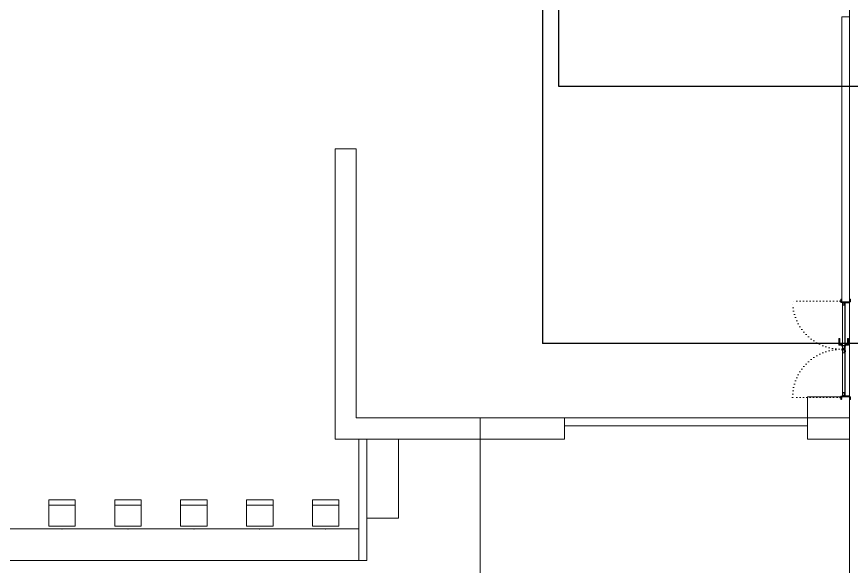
# Model space of a CAD drawing. Header units: metres. Extents: x -19121 to 152404, y -12107 to 29421.
# Drawn here: x 59777 to 61358, y 4559 to 5600 of the extents above; entities that cross this region are included whole.
import ezdxf

# ---------------------------------------------------------------- set-up
doc = ezdxf.new("R2010")
doc.units = ezdxf.units.M
doc.header["$LTSCALE"] = 50
doc.header["$MEASUREMENT"] = 0
doc.linetypes.add('DOT2', pattern=[0.125, 0, -0.125])
doc.linetypes.add('HIDDEN', pattern=[0.375, 0.25, -0.125])
doc.layers.get('0').update_dxf_attribs({"color": 9, "lineweight": 9})
for name, color, linetype, lineweight in [('00', 9, 'Continuous', 9), ('01', 9, 'Continuous', 9), ('05', 9, 'Continuous', 9), ('06B', 9, 'Continuous', 9), ('06C', 9, 'Continuous', 9), ('06D', 9, 'Continuous', 9), ('09', 9, 'Continuous', 9), ('10', 9, 'Continuous', 9), ('20', 9, 'DOT2', 9), ('E-KABLO', 7, 'Continuous', 30)]:
    doc.layers.add(name, color=color, linetype=linetype, lineweight=lineweight)

# ---------------------------------------------------------------- blocks, each defined once
blk = doc.blocks.new('p-dilatasyon yeri')
at = {"layer": '06D'}
blk.add_lwpolyline([(5355, 80), (5355, 6454.5)], dxfattribs=at)
blk = doc.blocks.new('p-kolon_80x80')
blk.add_lwpolyline([(-40, -40), (40, -40), (40, 40), (-40, 40)], close=True)
blk = doc.blocks.new('1.bod.mimari.elk')
at = {"layer": '01'}
blk.add_lwpolyline([(4815, -3790), (4420, -3790), (4420, -3280), (4380, -3280), (4380, -3830), (4815, -3830)], close=True, dxfattribs=at)
blk.add_blockref('p-kolon_80x80', (5315, -3790), dxfattribs=at)
blk = doc.blocks.new('p-birim')
blk.add_lwpolyline([(0, 0), (1, 0), (1, 1), (0, 1)], close=True)
blk = doc.blocks.new('p-sandalye-03')
for points in [[(-5, -25.1), (-5, 24.9), (-55, 24.9), (-55, -25.1), (-5, -25.1)], [(-55, 24.9), (-45, 24.9), (-45, -25.1), (-55, -25.1)]]:
    blk.add_lwpolyline(points)
blk.add_point((0, -0.1))
blk = doc.blocks.new('prf-scr2')
at = {"linetype": 'DOT2', "ltscale": 10}
blk.add_line((0, 0.2), (0, -1.1), dxfattribs=at)
for p, q in [((-0.1, -0.2), (0.1, -0.3)), ((0.1, -0.2), (-0.1, -0.2)), ((0.1, -0.3), (-0.1, -0.3)), ((-0.1, -0.3), (0.1, -0.4)), ((0.1, -0.4), (-0.1, -0.4)), ((0.1, -0.5), (-0.1, -0.4)), ((-0.1, -0.4), (0.1, -0.4)), ((0.1, -0.6), (-0.1, -0.5)), ((-0.1, -0.5), (0.1, -0.5)), ((-0.1, -0.6), (0.1, -0.7)), ((0.1, -0.6), (-0.1, -0.6)), ((-0.1, -0.6), (0.1, -0.6)), ((-0.1, -0.7), (0.1, -0.8)), ((0.1, -0.7), (-0.1, -0.7)), ((-0.1, -0.8), (0.1, -0.8)), ((0.1, -0.8), (-0.1, -0.8)), ((0.1, -0.2), (0, -0.1)), ((0, -0.2), (0.1, -0.2))]:
    blk.add_line(p, q)
blk.add_lwpolyline([(0.2, 0), (-0.2, 0), (-0.2, 0), (-0.1, -0.1), (0.1, -0.1), (0.2, 0), (0.2, 0)], close=True)
for points in [[(0.2, 0), (-0.2, 0)], [(-0.1, -0.1), (-0.1, -0.2), (-0.1, -0.2), (-0.1, -0.2), (-0.1, -0.2), (-0.1, -0.3), (-0.1, -0.3), (-0.1, -0.3), (-0.1, -0.3), (-0.1, -0.4), (-0.1, -0.4), (-0.1, -0.4), (-0.1, -0.4), (-0.1, -0.4), (-0.1, -0.5), (-0.1, -0.5), (-0.1, -0.5), (-0.1, -0.5), (-0.1, -0.5), (-0.1, -0.5), (-0.1, -0.6), (-0.1, -0.6), (-0.1, -0.6), (-0.1, -0.6), (-0.1, -0.6), (-0.1, -0.7), (-0.1, -0.7), (-0.1, -0.7), (-0.1, -0.7), (-0.1, -0.7), (-0.1, -0.8), (-0.1, -0.8), (-0.1, -0.8), (-0.1, -0.8), (0, -0.9), (0, -0.9), (0, -0.9), (0.1, -0.8), (0.1, -0.8), (0.1, -0.7), (0.1, -0.7), (0.1, -0.7), (0.1, -0.7), (0.1, -0.7), (0.1, -0.7), (0.1, -0.6), (0.1, -0.6), (0.1, -0.6), (0.1, -0.6), (0.1, -0.6), (0.1, -0.5), (0.1, -0.5), (0.1, -0.5), (0.1, -0.5), (0.1, -0.4), (0.1, -0.4), (0.1, -0.4), (0.1, -0.4), (0.1, -0.4), (0.1, -0.3), (0.1, -0.3), (0.1, -0.3), (0.1, -0.3), (0.1, -0.3), (0.1, -0.3), (0.1, -0.2), (0.1, -0.2), (0.1, -0.2), (0.1, -0.2), (0.1, -0.2), (0.1, -0.1)]]:
    blk.add_lwpolyline(points)
blk = doc.blocks.new('gr-p-barel kilitli kapı kolu')
at = {"flags": 128}
for points in [[(-0.9, 0.8), (-0.9, 4.9), (-11.7, 4.9), (-11.7, 6.7), (0.9, 6.7), (0.9, 0.8)], [(-0.8, 5), (0.8, 6.6)]]:
    blk.add_lwpolyline(points, dxfattribs=at)
blk.add_lwpolyline([(-2.75, 0), (-2.75, 0.7), (2.75, 0.7), (2.75, 0)])
blk.add_lwpolyline([(-1.3, 0.7), (1.3, 0.7), (1.3, 0.8), (-1.3, 0.8)], close=True)
blk = doc.blocks.new('p-de-02')
at = {"layer": '06C'}
blk.add_lwpolyline([(106.3, -16.6, 1), (106.3, -15.8), (104.3, -15.8), (104.3, -16.6), (106.4, -16.6)], format="xyb", dxfattribs=at)
blk.add_arc((106.3, -16.2), 0.5, 233.1301, 126.8699, dxfattribs=at)
at = {"layer": '09'}
for p, q in [((108.1, -16.7), (108.1, -16.6)), ((108.2, -16.7), (108.2, -16.6)), ((108.3, -16.6), (108.3, -16.7)), ((108.4, -16.7), (108.4, -16.6)), ((108.5, -16.6), (108.5, -16.7)), ((108.6, -16.7), (108.6, -16.6)), ((108.7, -16.6), (108.7, -16.7)), ((108.8, -16.6), (108.8, -16.7)), ((109.3, -21.9), (109.3, -21.7)), ((109.4, -21.7), (109.4, -21.9)), ((109.5, -21.9), (109.5, -21.7)), ((109.6, -21.7), (109.6, -21.9)), ((109.7, -21.9), (109.7, -21.7)), ((109.8, -21.7), (109.8, -21.9)), ((109.9, -21.9), (109.9, -21.7)), ((110, -21.9), (110, -21.7))]:
    blk.add_line(p, q, dxfattribs=at)
at = {"layer": '10'}
for points in [[(14.2, -6.8, -0.414214), (14.3, -6.7), (18.7, -6.7, -0.414214), (18.8, -6.8), (18.8, -14.1), (19, -14.1), (19, -6.8, 0.414214), (18.7, -6.5), (14.3, -6.5, 0.414214), (14, -6.8), (14, -7.7, 0.414214), (14.3, -8), (15.4, -8), (15.4, -7.8), (14.3, -7.8, -0.414214), (14.2, -7.7)], [(19, -9.7, -0.414214), (19.3, -9.4), (20.3, -9.4, -0.414214), (20.6, -9.7), (20.6, -16.1, -0.414214), (20.3, -16.4, -0.414214), (20, -16.1), (20, -15.2), (19, -15.2), (19, -24.2, -0.414214), (18.7, -24.5), (14.3, -24.5, -0.414214), (14, -24.2), (14, -23.3, -0.414214), (14.3, -23), (15.4, -23), (15.4, -23.2), (14.3, -23.2, 0.414214), (14.2, -23.3), (14.2, -24.2, 0.414214), (14.3, -24.3), (18.7, -24.3, 0.414214), (18.8, -24.2), (18.8, -15), (20.2, -15), (20.2, -16.1, 0.414214), (20.3, -16.2, 0.414214), (20.4, -16.1), (20.4, -9.7, 0.414214), (20.3, -9.6), (19.3, -9.6, 0.414214), (19.2, -9.7), (19.2, -10.6), (19, -10.6)], [(198.6, -9.7, 0.414214), (198.3, -9.4), (197.3, -9.4, 0.414214), (197, -9.7), (197, -16.1, 0.414214), (197.3, -16.4, 0.414214), (197.6, -16.1), (197.6, -15.2), (198.6, -15.2), (198.6, -24.2, 0.414214), (198.9, -24.5), (203.3, -24.5, 0.414214), (203.6, -24.2), (203.6, -23.3, 0.414214), (203.3, -23), (202.2, -23), (202.2, -23.2), (203.3, -23.2, -0.414214), (203.4, -23.3), (203.4, -24.2, -0.414214), (203.3, -24.3), (198.9, -24.3, -0.414214), (198.8, -24.2), (198.8, -15), (197.4, -15), (197.4, -16.1, -0.414214), (197.3, -16.2, -0.414214), (197.2, -16.1), (197.2, -9.7, -0.414214), (197.3, -9.6), (198.3, -9.6, -0.414214), (198.4, -9.7), (198.4, -10.6), (198.6, -10.6)], [(203.4, -6.8, 0.414214), (203.3, -6.7), (198.9, -6.7, 0.414214), (198.8, -6.8), (198.8, -14.1), (198.6, -14.1), (198.6, -6.8, -0.414214), (198.9, -6.5), (203.3, -6.5, -0.414214), (203.6, -6.8), (203.6, -7.7, -0.414214), (203.3, -8), (202.2, -8), (202.2, -7.8), (203.3, -7.8, 0.414214), (203.4, -7.7)], [(18.4, -25), (19.8, -24.4), (19.8, -21.5), (20, -21.5), (20, -24.5), (18.5, -25.2, -14.796002)], [(199.2, -25), (197.8, -24.4), (197.8, -21.5), (197.6, -21.5), (197.6, -24.5), (199.1, -25.2, 14.796002)]]:
    blk.add_lwpolyline(points, format="xyb", close=True, dxfattribs=at)
for points in [[(108.2, -20.1), (108.2, -18.1), (108.5, -18.1), (108.5, -17), (20.3, -17), (20.3, -18.1), (20.6, -18.1), (20.6, -20.1), (20.3, -20.1), (20.3, -18.3), (20, -18.3), (20, -16.7), (108.8, -16.7), (108.8, -18.3), (108.5, -18.3), (108.5, -20.1)], [(108.2, -18.1), (108.2, -20.1), (108.8, -20.1), (108.8, -21.7), (20, -21.7), (20, -20.1), (20.6, -20.1), (20.6, -18.1), (20.9, -18.1), (20.9, -20.3), (20.3, -20.3), (20.3, -21.4), (108.5, -21.4), (108.5, -20.3), (107.9, -20.3), (107.9, -18.1), (108.2, -18.1)], [(109.9, -20.1), (109.9, -18.1), (109.6, -18.1), (109.6, -17), (197.3, -17), (197.3, -18.1), (197, -18.1), (197, -20.1), (197.3, -20.1), (197.3, -18.3), (197.6, -18.3), (197.6, -16.7), (109.3, -16.7), (109.3, -18.3), (109.6, -18.3), (109.6, -20.1)], [(109.9, -18.1), (109.9, -20.1), (109.3, -20.1), (109.3, -21.7), (197.6, -21.7), (197.6, -20.1), (197, -20.1), (197, -18.1), (196.7, -18.1), (196.7, -20.3), (197.3, -20.3), (197.3, -21.4), (109.6, -21.4), (109.6, -20.3), (110.2, -20.3), (110.2, -18.1), (109.9, -18.1)]]:
    blk.add_lwpolyline(points, dxfattribs=at)
for points in [[(20.9, -17.2), (26.9, -17.2), (26.9, -21.2), (20.9, -21.2)], [(21.2, -17.5), (26.6, -17.5), (26.6, -20.9), (21.2, -20.9)], [(107.9, -17.2), (101.9, -17.2), (101.9, -21.2), (107.9, -21.2)], [(107.6, -17.5), (102.2, -17.5), (102.2, -20.9), (107.6, -20.9)], [(108.1, -22.4), (110, -22.4), (110, -21.9), (108.1, -21.9), (107.5, -21.9), (107.5, -22.4)], [(110, -16.1), (108.1, -16.1), (108.1, -16.6), (110.6, -16.6), (110.6, -16.6), (110.6, -16.1)], [(110.2, -17.2), (116.2, -17.2), (116.2, -21.2), (110.2, -21.2)], [(110.5, -17.5), (115.9, -17.5), (115.9, -20.9), (110.5, -20.9)], [(196.7, -17.2), (192.7, -17.2), (192.7, -21.2), (196.7, -21.2)], [(196.4, -17.5), (193, -17.5), (193, -20.9), (196.4, -20.9)]]:
    blk.add_lwpolyline(points, close=True, dxfattribs=at)
for centre in [(17.8, -25.5), (199.8, -25.5)]:
    blk.add_circle(centre, 0.55, dxfattribs=at)
at = {"layer": '20'}
for p, q in [((17.8, -25.5), (17.8, -116)), ((199.8, -25.5), (199.8, -116))]:
    blk.add_line(p, q, dxfattribs=at)
at = {"layer": '20', "linetype": 'HIDDEN'}
for points in [[(18.6, -24.3), (18.6, -23), (17.1, -23), (17.1, -24.3)], [(18.4, -25), (18.4, -23.2), (17.3, -23.2), (17.3, -25)], [(199, -24.3), (199, -23), (200.5, -23), (200.5, -24.3)], [(199.2, -25), (199.2, -23.2), (200.3, -23.2), (200.3, -25)]]:
    blk.add_lwpolyline(points, dxfattribs=at)
at = {"layer": '20'}
for centre, start, end in [((17.8, -25.5), 270, 2.4057), ((199.8, -25.5), 177.5943, 270)]:
    blk.add_arc(centre, 90.5, start, end, dxfattribs=at)
at = {"layer": '06B', "xscale": -1}
blk.add_blockref('gr-p-barel kilitli kapı kolu', (117.3, -16.7), dxfattribs=at)
at = {"layer": '06B', "rotation": 180}
blk.add_blockref('gr-p-barel kilitli kapı kolu', (117.3, -21.7), dxfattribs=at)
at = {"layer": '10', "xscale": -1, "rotation": 90}
for p in [(20.3, -19.2), (109.6, -19.2)]:
    blk.add_blockref('prf-scr2', p, dxfattribs=at)
at = {"layer": '10', "rotation": 270}
for p in [(108.5, -19.2), (197.3, -19.2)]:
    blk.add_blockref('prf-scr2', p, dxfattribs=at)
blk = doc.blocks.new('p-işyeri')
at = {"color": 0, "const_width": 2}
blk.add_lwpolyline([(200, 0), (200, 700), (-200, 700), (-200, 0)], close=True, dxfattribs=at)
blk = doc.blocks.new('1.bod.mimari1.elk')
at = {"layer": '00'}
for points in [[(5355, -3570), (5355, -3030), (5340, -3030), (5340, -3570)], [(4815, -3790), (5275, -3790), (5275, -3805), (4815, -3805)], [(4425, -3830), (4425, -4060), (4440, -4060), (4440, -3830)]]:
    blk.add_lwpolyline(points, close=True, dxfattribs=at)
blk.add_blockref('p-dilatasyon yeri', (0, -8630))
at = {"layer": '05', "xscale": 60.00000000000003, "yscale": 150}
blk.add_blockref('p-birim', (4440, -3980), dxfattribs=at)
at = {"layer": '05', "rotation": 270}
for p in [(3862.5, -4000), (3987.5, -4000), (4112.5, -4000), (4237.5, -4000), (4362.5, -4000)]:
    blk.add_blockref('p-sandalye-03', p, dxfattribs=at)
at = {"layer": '05', "xscale": 60, "yscale": 750, "rotation": 90}
blk.add_blockref('p-birim', (4425, -4060), dxfattribs=at)
at = {"layer": '06D', "color": 89, "linetype": 'HIDDEN', "true_color": 0x2e4d23, "rotation": 90}
blk.add_blockref('p-işyeri', (5355, -3990), dxfattribs=at)
at = {"layer": '10', "xscale": -1, "rotation": 270}
blk.add_blockref('p-de-02', (5363, -3768.8), dxfattribs=at)

msp = doc.modelspace()

# ---------------------------------------------------------------- linework, layer by layer
at = {"layer": 'E-KABLO', "color": 5, "linetype": 'Continuous', "ltscale": 0.05}
for p, q in [((60773.32, 5990.67), (60773.32, 4980.85)), ((60803.46, 5950.77), (60803.46, 5468.61)), ((60803.46, 5468.61), (62667.86, 5468.61)), ((61516.13, 4980.85), (60773.32, 4980.85))]:
    msp.add_line(p, q, dxfattribs=at)

# ---------------------------------------------------------------- block references
at = {"layer": '06D'}
for name in ['1.bod.mimari.elk', '1.bod.mimari1.elk']:
    msp.add_blockref(name, (56000, 8630), dxfattribs=at)
at = {"layer": 'E-KABLO', "color": 5, "linetype": 'Continuous', "ltscale": 0.05}
msp.add_blockref('p-dilatasyon yeri', (56000, 0), dxfattribs=at)

doc.saveas('drawing.dxf')
